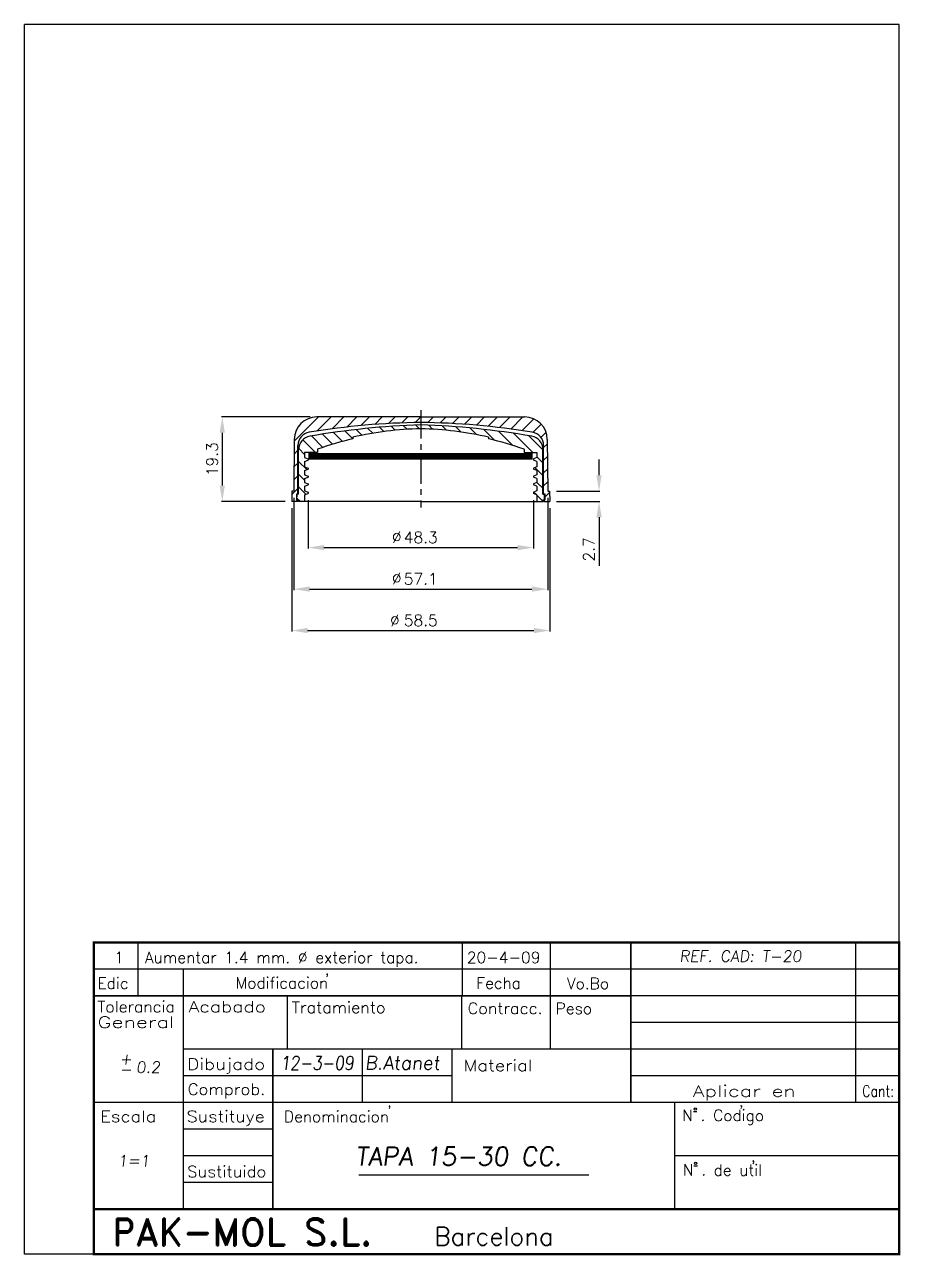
# Model space of a CAD drawing. Extents: x 59 to 1419, y 215 to 817.
# Drawn here: x 1225.8 to 1419.5, y 224.9 to 497.4 of the extents above; entities that cross this region are included whole.
import ezdxf
from ezdxf.enums import TextEntityAlignment as Align

# ---------------------------------------------------------------- set-up
doc = ezdxf.new("R2010")
doc.units = 0
doc.header["$LTSCALE"] = 5
doc.header["$MEASUREMENT"] = 0
doc.linetypes.add('CENTRO', pattern=[2, 1.25, -0.25, 0.25, -0.25])
doc.linetypes.add('CONTINUA', pattern=[0])
doc.layers.get('0').update_dxf_attribs({"linetype": 'CONTINUA'})
doc.layers.get('DEFPOINTS').update_dxf_attribs({"linetype": 'CONTINUA'})
doc.layers.add('2', color=1, linetype='CONTINUA')
doc.layers.add('COTAS', color=7, linetype='CONTINUA')
doc.styles.add('25', font='simplex', dxfattribs={"height": 2.5})
doc.styles.add('4', font='ROMANS', dxfattribs={"oblique": 7, "height": 4})
doc.styles.add('ROMAND', font='romand', dxfattribs={"height": 4})
doc.styles.add('ROMANS', font='romans', dxfattribs={"oblique": 7, "height": 2.5})
doc.dimstyles.get("Standard").update_dxf_attribs({"dimtxt": 0.18, "dimasz": 0.18, "dimexe": 0.18, "dimexo": 0.0625, "dimgap": 0.09, "dimtad": 0, "dimtih": 1, "dimtoh": 1, "dimdec": 4, "dimzin": 0, "dimtxsty": 'STANDARD', "dimcen": 0.09, "dimazin": 3, "dimtfac": 1, "dimtdec": 4, "dimtofl": 0, "dimtmove": 0, "dimatfit": 3, "dimtolj": 1, "dimtzin": 0})

# ---------------------------------------------------------------- blocks, each defined once
blk = doc.blocks.new('*D9')
at = {"color": 0, "linetype": 'BYBLOCK'}
for p, q in [((1022.27, 410.54), (1002.66, 410.54)), ((1002.86, 407.04), (1002.86, 395.34)), ((1016.74, 391.84), (1002.66, 391.84))]:
    blk.add_line(p, q, dxfattribs=at)
for points in [[(1002.27, 407.04), (1003.44, 407.04), (1002.86, 410.54)], [(1002.27, 395.34), (1003.44, 395.34), (1002.86, 391.84)]]:
    blk.add_solid(points, dxfattribs=at)
at = {"layer": 'DEFPOINTS', "color": 0, "linetype": 'BYBLOCK'}
for p in [(1023.77, 410.54), (1002.86, 391.84), (1018.24, 391.84)]:
    blk.add_point(p, dxfattribs=at)
at = {"color": 0, "linetype": 'BYBLOCK', "insert": (1000.61, 401.19), "char_height": 2.5, "attachment_point": 5, "rotation": 90, "style": '25'}
blk.add_mtext('\\A1;19.3', dxfattribs=at)
blk = doc.blocks.new('*D8')
at = {"color": 0, "linetype": 'BYBLOCK'}
for p, q in [((1021.86, 392.11), (1021.86, 381.42)), ((1071.68, 392.11), (1071.68, 381.42)), ((1025.36, 381.62), (1068.18, 381.62))]:
    blk.add_line(p, q, dxfattribs=at)
for points in [[(1025.36, 382.2), (1025.36, 381.04), (1021.86, 381.62)], [(1068.18, 382.2), (1068.18, 381.04), (1071.68, 381.62)]]:
    blk.add_solid(points, dxfattribs=at)
at = {"layer": 'DEFPOINTS', "color": 0, "linetype": 'BYBLOCK'}
for p in [(1021.86, 393.61), (1071.68, 393.61), (1071.68, 381.62)]:
    blk.add_point(p, dxfattribs=at)
at = {"color": 0, "linetype": 'BYBLOCK', "insert": (1046.77, 383.87), "char_height": 2.5, "attachment_point": 5, "style": '25'}
blk.add_mtext('\\A1;48.3', dxfattribs=at)
blk = doc.blocks.new('*D10')
at = {"color": 0, "linetype": 'BYBLOCK'}
for p, q in [((1284.86, 390.34), (1284.86, 363.06)), ((1341.92, 390.34), (1341.92, 363.06)), ((1288.36, 363.26), (1338.42, 363.26))]:
    blk.add_line(p, q, dxfattribs=at)
for points in [[(1288.36, 363.84), (1288.36, 362.68), (1284.86, 363.26)], [(1338.42, 363.84), (1338.42, 362.68), (1341.92, 363.26)]]:
    blk.add_solid(points, dxfattribs=at)
at = {"layer": 'DEFPOINTS', "color": 0, "linetype": 'BYBLOCK'}
for p in [(1284.86, 391.84), (1341.92, 391.84), (1341.92, 363.26)]:
    blk.add_point(p, dxfattribs=at)
at = {"color": 0, "linetype": 'BYBLOCK', "insert": (1313.39, 365.51), "char_height": 2.5, "attachment_point": 5, "style": '25'}
blk.add_mtext('\\A1;58.5', dxfattribs=at)
blk = doc.blocks.new('*D11')
at = {"color": 0, "linetype": 'BYBLOCK'}
for p, q in [((1285.29, 392.62), (1285.29, 372.23)), ((1341.49, 392.62), (1341.49, 372.23)), ((1288.79, 372.43), (1337.99, 372.43))]:
    blk.add_line(p, q, dxfattribs=at)
for points in [[(1288.79, 373.02), (1288.79, 371.85), (1285.29, 372.43)], [(1337.99, 373.02), (1337.99, 371.85), (1341.49, 372.43)]]:
    blk.add_solid(points, dxfattribs=at)
at = {"layer": 'DEFPOINTS', "color": 0, "linetype": 'BYBLOCK'}
for p in [(1285.29, 394.12), (1341.49, 394.12), (1341.49, 372.43)]:
    blk.add_point(p, dxfattribs=at)
at = {"color": 0, "linetype": 'BYBLOCK', "insert": (1313.39, 374.68), "char_height": 2.5, "attachment_point": 5, "style": '25'}
blk.add_mtext('\\A1;57.1', dxfattribs=at)
blk = doc.blocks.new('*D12')
at = {"color": 0, "linetype": 'BYBLOCK'}
for p, q in [((1352.83, 397.62), (1352.83, 401.12)), ((1343.4, 394.12), (1353.03, 394.12)), ((1343.42, 391.84), (1353.03, 391.84)), ((1352.83, 388.34), (1352.83, 377.6))]:
    blk.add_line(p, q, dxfattribs=at)
for points in [[(1352.25, 397.62), (1353.42, 397.62), (1352.83, 394.12)], [(1352.25, 388.34), (1353.42, 388.34), (1352.83, 391.84)]]:
    blk.add_solid(points, dxfattribs=at)
at = {"layer": 'DEFPOINTS', "color": 0, "linetype": 'BYBLOCK'}
for p in [(1341.9, 394.12), (1341.92, 391.84), (1352.83, 391.84)]:
    blk.add_point(p, dxfattribs=at)
at = {"color": 0, "linetype": 'BYBLOCK', "insert": (1350.58, 381.22), "char_height": 2.5, "attachment_point": 5, "rotation": 90, "style": '25'}
blk.add_mtext('\\A1;2.7', dxfattribs=at)

msp = doc.modelspace()

# ---------------------------------------------------------------- hatches: boundary and pattern name
at = {"layer": 'COTAS'}
h = msp.add_hatch(dxfattribs=at)
h.set_pattern_fill('_U', color=4, scale=2, angle=45, style=0, pattern_type=0)
h.set_pattern_definition([(45, (256.922, 7.4528), (-1.4142136, 1.4142136), [])])
h.paths.add_polyline_path([(1313.3897, 409.3294), (1313.3897, 410.5372), (1290.3905, 410.5372, 0.41165989), (1285.3907, 405.5809), (1285.2907, 394.1209), (1284.8767, 394.1209), (1284.8568, 391.8372), (1286.2051, 391.8372), (1286.2051, 392.0966), (1285.9331, 392.0966), (1285.9457, 393.5453), (1286.2051, 393.5453), (1286.2051, 404.2207, -0.36821642), (1288.7284, 407.1826, -0.03637758)])
h.paths.add_polyline_path([(1338.051, 407.1826, -0.36821642), (1340.5744, 404.2207), (1340.5744, 393.5453), (1340.8337, 393.5453), (1340.8463, 392.0966), (1340.5744, 392.0966), (1340.5744, 391.8372), (1341.9227, 391.8372), (1341.9027, 394.1209), (1341.4888, 394.1209), (1341.3887, 405.5809, 0.41165989), (1336.3889, 410.5372), (1313.3897, 410.5372), (1313.3897, 409.3294, -0.03637758)])
h = msp.add_hatch(dxfattribs=at)
h.set_pattern_fill('_U', color=3, scale=2, angle=135, style=0, pattern_type=0)
h.set_pattern_definition([(135, (256.922, 7.4528), (-1.4142136, -1.4142136), [])])
h.paths.add_polyline_path([(1313.3897, 408.7644), (1313.3897, 407.9297, -0.05285812), (1328.3897, 406.0582), (1328.3897, 405.7044, -0.02859523), (1336.2485, 403.3856), (1336.2485, 402.6425), (1339.0982, 402.6425), (1339.0982, 401.5419), (1338.2982, 401.2567), (1338.2982, 400.9911), (1339.0982, 400.7059), (1339.0982, 399.5227), (1338.2982, 399.2375), (1338.2982, 398.9719), (1339.0982, 398.6867), (1339.0982, 397.7522), (1338.2982, 397.4669), (1338.2982, 397.2014), (1339.0982, 396.9161), (1339.0982, 396.0344), (1338.2982, 395.7491), (1338.2982, 395.4836), (1339.0982, 395.1983), (1339.0982, 394.157), (1338.2982, 393.8718), (1338.2982, 393.6062), (1339.0982, 393.321), (1339.0982, 391.8372), (1340.4078, 391.8372), (1340.4078, 392.1966), (1340.7722, 392.1966), (1340.7722, 393.4453), (1340.4078, 393.4453), (1340.4078, 403.3092, 0.36405585), (1337.9279, 406.2638, 0.03635295)])
h.paths.add_polyline_path([(1288.8516, 406.2638, 0.36405585), (1286.3716, 403.3092), (1286.3716, 393.4453), (1286.0072, 393.4453), (1286.0072, 392.1966), (1286.3716, 392.1966), (1286.3716, 391.8372), (1287.6812, 391.8372), (1287.6812, 393.321), (1288.4812, 393.6062), (1288.4812, 393.8718), (1287.6812, 394.157), (1287.6812, 395.1983), (1288.4812, 395.4836), (1288.4812, 395.7491), (1287.6812, 396.0344), (1287.6812, 396.9161), (1288.4812, 397.2014), (1288.4812, 397.4669), (1287.6812, 397.7522), (1287.6812, 398.6867), (1288.4812, 398.9719), (1288.4812, 399.2375), (1287.6812, 399.5227), (1287.6812, 400.7059), (1288.4812, 400.9911), (1288.4812, 401.2567), (1287.6812, 401.5419), (1287.6812, 402.6425), (1290.5309, 402.6425), (1290.5309, 403.3856, -0.02859523), (1298.3897, 405.7044), (1298.3897, 406.0582, -0.05285812), (1313.3897, 407.9297), (1313.3897, 408.7644, 0.03635295)])

# ---------------------------------------------------------------- linework, layer by layer
for p, q in [((1225.7511, 225.1938), (1225.7511, 497.3893)), ((1419.2467, 497.3893), (1225.7511, 497.3893)), ((1419.2467, 225.1938), (1419.2467, 497.3893)), ((1299.7251, 242.7467), (1350.5817, 242.7467)), ((1419.2467, 225.1938), (1225.7511, 225.1938))]:
    msp.add_line(p, q)
at = {"linetype": 'CENTRO'}
msp.add_line((1313.3897, 412.0189), (1313.3897, 390.4707), dxfattribs=at)
at = {"color": 3, "linetype": 'CONTINUA'}
for p, q in [((1298.3897, 406.0582), (1298.3897, 405.7044)), ((1328.3897, 406.0582), (1328.3897, 405.7044)), ((1290.5309, 403.3856), (1290.5309, 402.6425)), ((1336.2485, 403.3856), (1336.2485, 402.6425)), ((1287.6812, 398.6867), (1287.6812, 397.7522)), ((1339.0982, 398.6867), (1339.0982, 397.7522)), ((1287.6812, 396.9161), (1287.6812, 396.0344)), ((1287.6812, 395.1983), (1287.6812, 394.157)), ((1339.0982, 396.9161), (1339.0982, 396.0344)), ((1339.0982, 395.1983), (1339.0982, 394.157)), ((1287.6812, 393.321), (1287.6812, 391.8372)), ((1339.0982, 393.321), (1339.0982, 391.8372))]:
    msp.add_line(p, q, dxfattribs=at)
at = {"color": 4, "linetype": 'CONTINUA'}
for p, q in [((1285.3907, 405.5809), (1285.2907, 394.1209)), ((1341.3887, 405.5809), (1341.4888, 394.1209)), ((1284.8767, 394.1209), (1284.8568, 391.8372)), ((1285.9457, 393.5453), (1285.9331, 392.0966)), ((1340.8337, 393.5453), (1340.8463, 392.0966)), ((1341.9027, 394.1209), (1341.9227, 391.8372))]:
    msp.add_line(p, q, dxfattribs=at)
at = {"color": 3}
for p, q in [((1290.5309, 402.6425), (1287.6812, 402.6425)), ((1336.2485, 402.6425), (1339.0982, 402.6425)), ((1286.3716, 393.4453), (1286.0072, 393.4453)), ((1340.4078, 393.4453), (1340.7722, 393.4453)), ((1286.3716, 392.1966), (1286.0072, 392.1966)), ((1313.3897, 391.8372), (1286.3716, 391.8372)), ((1313.3897, 391.8372), (1340.4078, 391.8372)), ((1340.4078, 392.1966), (1340.7722, 392.1966))]:
    msp.add_line(p, q, dxfattribs=at)
at = {"color": 4}
for p, q in [((1285.2907, 394.1209), (1284.8767, 394.1209)), ((1286.2051, 393.5453), (1285.9457, 393.5453)), ((1340.5744, 393.5453), (1340.8337, 393.5453)), ((1341.4888, 394.1209), (1341.9027, 394.1209)), ((1286.2051, 391.8372), (1284.8568, 391.8372)), ((1286.2051, 392.0966), (1285.9331, 392.0966)), ((1340.5744, 392.0966), (1340.8463, 392.0966)), ((1340.5744, 391.8372), (1341.9227, 391.8372)), ((1373.7058, 256.779), (1374.4937, 256.779)), ((1373.7913, 244.7486), (1374.5792, 244.7486))]:
    msp.add_line(p, q, dxfattribs=at)
at = {"color": 7}
for p, q in [((1419.2467, 294.1938), (1241.0467, 294.1938)), ((1419.2467, 294.1938), (1241.0467, 294.1938)), ((1241.0467, 294.1938), (1241.0467, 225.1938)), ((1250.8206, 294.1938), (1250.8206, 282.3938)), ((1322.5663, 294.1938), (1322.5663, 282.3938)), ((1342.0211, 294.1938), (1342.0211, 282.3938)), ((1359.8467, 294.1938), (1359.8467, 258.7938)), ((1409.5467, 294.1938), (1409.5467, 258.7938)), ((1419.2467, 294.1938), (1419.2467, 226.1938)), ((1419.2467, 288.2938), (1241.0467, 288.2938)), ((1260.8467, 288.2938), (1260.8467, 235.1938)), ((1419.2467, 282.3938), (1241.0467, 282.3938)), ((1283.8467, 282.3938), (1283.8467, 270.5938)), ((1322.3663, 282.3938), (1322.3663, 270.5938)), ((1342.0211, 282.3938), (1342.0211, 270.5938)), ((1419.2467, 276.4938), (1359.8467, 276.4938)), ((1419.2467, 270.5938), (1260.8467, 270.5938)), ((1280.6467, 270.5938), (1280.6467, 235.1938)), ((1300.4467, 270.5938), (1300.4467, 258.7938)), ((1320.2467, 270.5938), (1320.2467, 258.7938)), ((1320.2467, 264.6938), (1260.8467, 264.6938)), ((1419.2467, 264.6938), (1359.8467, 264.6938)), ((1419.2467, 258.7938), (1241.0467, 258.7938)), ((1369.5467, 258.7938), (1369.5467, 235.1938)), ((1280.6467, 252.8938), (1260.8467, 252.8938)), ((1280.6467, 246.9938), (1260.8467, 246.9938)), ((1419.2467, 246.9938), (1369.5467, 246.9938)), ((1280.6467, 241.0938), (1260.8467, 241.0938)), ((1419.2467, 235.1938), (1241.0467, 235.1938)), ((1419.2467, 225.1938), (1241.0467, 225.1938))]:
    msp.add_line(p, q, dxfattribs=at)
for points, const_width in [([(1241.0467, 294.1938), (1241.0467, 225.1938), (1419.2467, 225.1938), (1419.2467, 246.9938), (1419.2467, 294.1938), (1241.0467, 294.1938)], 0.5), ([(1359.8467, 258.7938), (1359.8467, 294.1938)], 0.3), ([(1260.8467, 235.1938), (1260.8467, 288.2938)], 0.3), ([(1241.0467, 282.3938), (1359.8467, 282.3938)], 0.3), ([(1280.6467, 235.1938), (1280.6467, 270.5938)], 0.3), ([(1419.2467, 258.7938), (1241.0467, 258.7938)], 0.3), ([(1369.5467, 235.1938), (1369.5467, 258.7938)], 0.3), ([(1241.0467, 235.1938), (1419.2467, 235.1938)], 0.5)]:
    msp.add_lwpolyline(points, dxfattribs=dict(const_width=const_width))
at = {"color": 4}
for centre in [(1374.1185, 257.342), (1374.204, 245.3116)]:
    msp.add_circle(centre, 0.2706, dxfattribs=at)
at = {"layer": '2', "color": 4}
for p, q in [((1313.3897, 410.5372), (1290.3905, 410.5372)), ((1313.3897, 410.5372), (1336.3889, 410.5372)), ((1286.2051, 393.5453), (1286.2051, 404.2207)), ((1340.5744, 393.5453), (1340.5744, 404.2207)), ((1286.2051, 391.8372), (1286.2051, 392.0966)), ((1340.5744, 391.8372), (1340.5744, 392.0966))]:
    msp.add_line(p, q, dxfattribs=at)
at = {"layer": '2', "color": 3}
for p, q in [((1286.3716, 393.4453), (1286.3716, 403.3092)), ((1340.4078, 393.4453), (1340.4078, 403.3092)), ((1287.6812, 402.6425), (1287.6812, 401.5419)), ((1287.6812, 400.7059), (1287.6812, 399.5227)), ((1339.0982, 402.6425), (1339.0982, 401.5419)), ((1339.0982, 400.7059), (1339.0982, 399.5227)), ((1286.0072, 392.1966), (1286.0072, 393.4453)), ((1340.7722, 392.1966), (1340.7722, 393.4453)), ((1286.3716, 391.8372), (1286.3716, 392.1966)), ((1340.4078, 391.8372), (1340.4078, 392.1966))]:
    msp.add_line(p, q, dxfattribs=at)
at = {"layer": '2', "color": 4}
for centre, radius, start, end in [((1315.7931, 238.9989), 170.3474, 90.795828, 99.141858), ((1310.9863, 238.9989), 170.3474, 80.858142, 89.204172), ((1289.2051, 404.2207), 3, 99.141858, 180), ((1337.5744, 404.2207), 3, 0, 80.858142)]:
    msp.add_arc(centre, radius, start, end, dxfattribs=at)
at = {"layer": '2', "color": 3}
for centre, radius, start, end in [((1318.2947, 238.9878), 169.8474, 91.654858, 99.982673), ((1308.4847, 238.9878), 169.8474, 80.017327, 88.345142), ((1289.3716, 403.3092), 3, 99.982673, 180), ((1314.7165, 336.2475), 71.6944, 91.060415, 103.163341), ((1312.0629, 336.2475), 71.6944, 76.836659, 88.939585), ((1337.4078, 403.3092), 3, 360, 80.017327), ((1314.7165, 335.8937), 71.6944, 103.163341, 109.715098), ((1312.0629, 335.8937), 71.6944, 70.284902, 76.836659)]:
    msp.add_arc(centre, radius, start, end, dxfattribs=at)
at = {"layer": 'COTAS', "color": 3}
for p, q in [((1287.6812, 401.5419), (1288.4812, 401.2567)), ((1287.6812, 400.7059), (1288.4812, 400.9911)), ((1339.0982, 401.5419), (1338.2982, 401.2567)), ((1339.0982, 400.7059), (1338.2982, 400.9911)), ((1287.6812, 399.5227), (1288.4812, 399.2375)), ((1287.6812, 398.6867), (1288.4812, 398.9719)), ((1339.0982, 399.5227), (1338.2982, 399.2375)), ((1339.0982, 398.6867), (1338.2982, 398.9719)), ((1287.6812, 397.7522), (1288.4812, 397.4669)), ((1287.6812, 396.9161), (1288.4812, 397.2014)), ((1287.6812, 396.0344), (1288.4812, 395.7491)), ((1287.6812, 395.1983), (1288.4812, 395.4836)), ((1339.0982, 397.7522), (1338.2982, 397.4669)), ((1339.0982, 396.9161), (1338.2982, 397.2014)), ((1339.0982, 396.0344), (1338.2982, 395.7491)), ((1339.0982, 395.1983), (1338.2982, 395.4836)), ((1287.6812, 394.157), (1288.4812, 393.8718)), ((1287.6812, 393.321), (1288.4812, 393.6062)), ((1339.0982, 394.157), (1338.2982, 393.8718)), ((1339.0982, 393.321), (1338.2982, 393.6062))]:
    msp.add_line(p, q, dxfattribs=at)
at = {"layer": 'COTAS', "color": 3, "linetype": 'CONTINUA'}
for p, q in [((1288.4812, 401.2567), (1288.4812, 400.9911)), ((1338.2982, 401.2567), (1338.2982, 400.9911)), ((1288.4812, 399.2375), (1288.4812, 398.9719)), ((1338.2982, 399.2375), (1338.2982, 398.9719)), ((1288.4812, 397.4669), (1288.4812, 397.2014)), ((1288.4812, 395.7491), (1288.4812, 395.4836)), ((1338.2982, 397.4669), (1338.2982, 397.2014)), ((1338.2982, 395.7491), (1338.2982, 395.4836)), ((1288.4812, 393.8718), (1288.4812, 393.6062)), ((1338.2982, 393.8718), (1338.2982, 393.6062))]:
    msp.add_line(p, q, dxfattribs=at)
at = {"layer": 'COTAS'}
for p, q in [((1288.5438, 402.4387), (1338.0878, 402.4387)), ((1288.5438, 402.1387), (1338.0878, 402.1387)), ((1288.5438, 401.8387), (1338.0878, 401.8387)), ((1288.5438, 401.5387), (1338.0878, 401.5387)), ((1288.5438, 401.2387), (1338.0878, 401.2387))]:
    msp.add_line(p, q, dxfattribs=at)
at = {"layer": 'COTAS', "color": 4}
for centre, start, end in [((1290.3905, 405.5372), 90, 179.5), ((1336.3889, 405.5372), 0.5, 90)]:
    msp.add_arc(centre, 5, start, end, dxfattribs=at)

# ---------------------------------------------------------------- texts
at = {"style": '25'}
msp.add_text('%%C', height=2.5, dxfattribs=at).set_placement((1307.0145, 382.7042))
at = {"color": 1, "style": '25'}
for p in [(1307.0145, 373.5571), (1306.5832, 364.2566)]:
    msp.add_text('%%C', height=2.5, dxfattribs=at).set_placement(p)
at = {"oblique": 7}
for s, height, style, p in [('REF. CAD: T-20', 2.5, 'ROMANS', (1370.6421, 289.918)), ('+', 2.5, 'ROMANS', (1246.7535, 267.1798)), ('0.2', 2.5, 'ROMANS', (1250.4135, 265.3486)), ('B.Atanet', 3, 'ROMANS', (1301.0293, 266.0735)), ('-', 2.5, 'ROMANS', (1246.7535, 264.9022)), ('TAPA 15-30 CC.', 4.052803, '4', (1298.9132, 244.8576)), ('1=1', 2.5, 'ROMANS', (1246.394, 244.6329))]:
    msp.add_text(s, height=height, dxfattribs=dict(at, style=style)).set_placement(p)
at = {"color": 4}
for s, height, style, p in [('Edic', 2.5, 'ROMANS', (1241.8695, 283.9242)), ('Modificacion', 2.5, 'ROMANS', (1272.447, 284.0094)), ("'", 2.5, '25', (1292.1423, 284.7946)), ('Fecha', 2.5, 'ROMANS', (1325.6928, 283.9807)), ('Vo.Bo', 2.5, 'ROMANS', (1345.7223, 283.8662)), ('Peso', 2.5, 'ROMANS', (1343.244, 278.3542)), ('Denominacion', 2.5, 'ROMANS', (1283.1176, 254.4219)), ("'", 2.5, '25', (1305.9389, 255.6173)), ('N . Codigo', 2.5, 'ROMANS', (1371.2179, 254.6917)), ("'", 2.5, '25', (1383.7688, 255.6537)), ("'", 2.5, '25', (1386.4556, 243.4228)), ('N .', 2.5, 'ROMANS', (1371.3739, 242.641)), ('de util', 2.5, 'ROMANS', (1378.1768, 242.5471)), ('PAK-MOL S.L.', 6, 'ROMAND', (1245.1214, 227.0979)), ('Barcelona', 4, '4', (1316.4061, 227.1568))]:
    msp.add_text(s, height=height, dxfattribs=dict(at, style=style)).set_placement(p)
at = {"color": 4, "style": 'ROMANS'}
for s, width, p, p2 in [('Tolerancia', 0.940146, (1241.8659, 278.7494), (1258.99, 278.7494)), ('Acabado', 1.121612, (1262.0396, 278.7494), (1279.1309, 278.7494)), ('Tratamiento', 0.957353, (1284.8612, 278.5668), (1305.6038, 278.5668)), ('Contracc.', 0.959177, (1323.7895, 278.3806), (1340.3467, 278.3806)), ('General', 1.270843, (1241.9131, 275.3064), (1258.8577, 275.3064)), ('Dibujado', 1.108803, (1261.7065, 266.0367), (1278.9986, 266.0367)), ('Material', 1.090532, (1322.8811, 265.7212), (1338.0707, 265.7212)), ('Comprob.', 0.987886, (1261.8282, 260.4748), (1278.9986, 260.4748)), ('Aplicar en', 1.221721, (1373.5544, 260.0619), (1396.389, 260.0619)), ('Cant:', 0.770947, (1411.058, 260.0619), (1418.125, 260.0619)), ('Escala', 1.088591, (1242.4686, 254.4594), (1254.9097, 254.4594)), ('Sustituye', 1.051982, (1261.5849, 254.4594), (1278.8674, 254.4594)), ('Sustituido', 0.979997, (1261.7065, 242.2449), (1279.2065, 242.2449))]:
    msp.add_text(s, height=2.5, dxfattribs=dict(at, width=width)).set_placement(p, p2, align=Align.FIT)
at = {"style": 'ROMANS', "oblique": 7, "width": 0.768202}
msp.add_text('12-3-09', height=3, dxfattribs=at).set_placement((1282.3351, 266.0249), (1298.5771, 266.0249), align=Align.FIT)
at = {"layer": 'COTAS', "style": '25'}
for s, p in [('1', (1245.5721, 289.6424)), ('Aumentar 1.4 mm. %%c exterior tapa.', (1252.3615, 289.6424)), ('20-4-09', (1323.5778, 289.6424))]:
    msp.add_text(s, height=2.5, dxfattribs=at).set_placement(p)

# ---------------------------------------------------------------- dimensions: what is measured, and where the dimension line sits
at = {"layer": 'COTAS'}
dim = msp.add_linear_dim(base=(1269.4734, 391.8372), p1=(1290.3905, 410.5372), p2=(1284.8568, 391.8372), angle=90, text='19.3', dimstyle='STANDARD', override={"dimtxt": 1, "dimasz": 3.5, "dimexe": 0.2, "dimexo": 1.5, "dimgap": 1, "dimtad": 1, "dimtih": 0, "dimtoh": 0, "dimdec": 3, "dimzin": 8, "dimtxsty": '25', "dimcen": 0, "dimtdec": 3, "dimtzin": 8}, dxfattribs=at)
dim.commit()
dim.dimension.update_dxf_attribs({"geometry": '*D9', "text_midpoint": (1267.2234, 401.1872), "insert": (266.6169, 0)})
dim = msp.add_linear_dim(base=(1352.8344, 391.8372), p1=(1341.9027, 394.1209), p2=(1341.9227, 391.8372), angle=90, text='2.7', dimstyle='STANDARD', override={"dimtxt": 1, "dimasz": 3.5, "dimexe": 0.2, "dimexo": 1.5, "dimgap": 1, "dimtad": 1, "dimtih": 0, "dimtoh": 0, "dimdec": 3, "dimzin": 8, "dimtxsty": '25', "dimcen": 0, "dimtdec": 3, "dimtzin": 8}, dxfattribs=at)
dim.commit()
dim.dimension.update_dxf_attribs({"geometry": '*D12', "text_midpoint": (1350.5844, 381.2182)})
at = {"layer": 'COTAS', "color": 1}
dim = msp.add_linear_dim(base=(1341.4888, 372.4324), p1=(1285.2907, 394.1209), p2=(1341.4888, 394.1209), text='57.1', dimstyle='STANDARD', override={"dimtxt": 1, "dimasz": 3.5, "dimexe": 0.2, "dimexo": 1.5, "dimgap": 1, "dimtad": 1, "dimtih": 0, "dimtoh": 0, "dimdec": 3, "dimzin": 8, "dimtxsty": '25', "dimcen": 0, "dimtdec": 3, "dimtzin": 8}, dxfattribs=at)
dim.commit()
dim.dimension.update_dxf_attribs({"geometry": '*D11', "text_midpoint": (1313.3897, 372.4324), "dimtype": 160})
at = {"layer": 'COTAS'}
dim = msp.add_linear_dim(base=(1338.2982, 381.6199), p1=(1288.4812, 393.6062), p2=(1338.2982, 393.6062), text='48.3', dimstyle='STANDARD', override={"dimtxt": 1, "dimasz": 3.5, "dimexe": 0.2, "dimexo": 1.5, "dimgap": 1, "dimtad": 1, "dimtih": 0, "dimtoh": 0, "dimdec": 3, "dimzin": 8, "dimtxsty": '25', "dimcen": 0, "dimtdec": 3, "dimtzin": 8}, dxfattribs=at)
dim.commit()
dim.dimension.update_dxf_attribs({"geometry": '*D8', "text_midpoint": (1313.3897, 381.6199), "dimtype": 160, "insert": (266.6169, 0)})
at = {"layer": 'COTAS', "color": 1}
dim = msp.add_linear_dim(base=(1341.9227, 363.2586), p1=(1284.8568, 391.8372), p2=(1341.9227, 391.8372), text='58.5', dimstyle='STANDARD', override={"dimtxt": 1, "dimasz": 3.5, "dimexe": 0.2, "dimexo": 1.5, "dimgap": 1, "dimtad": 1, "dimtih": 0, "dimtoh": 0, "dimdec": 3, "dimzin": 8, "dimtxsty": '25', "dimcen": 0, "dimtdec": 3, "dimtzin": 8}, dxfattribs=at)
dim.commit()
dim.dimension.update_dxf_attribs({"geometry": '*D10', "text_midpoint": (1313.3897, 365.5086)})

doc.saveas('drawing.dxf')
